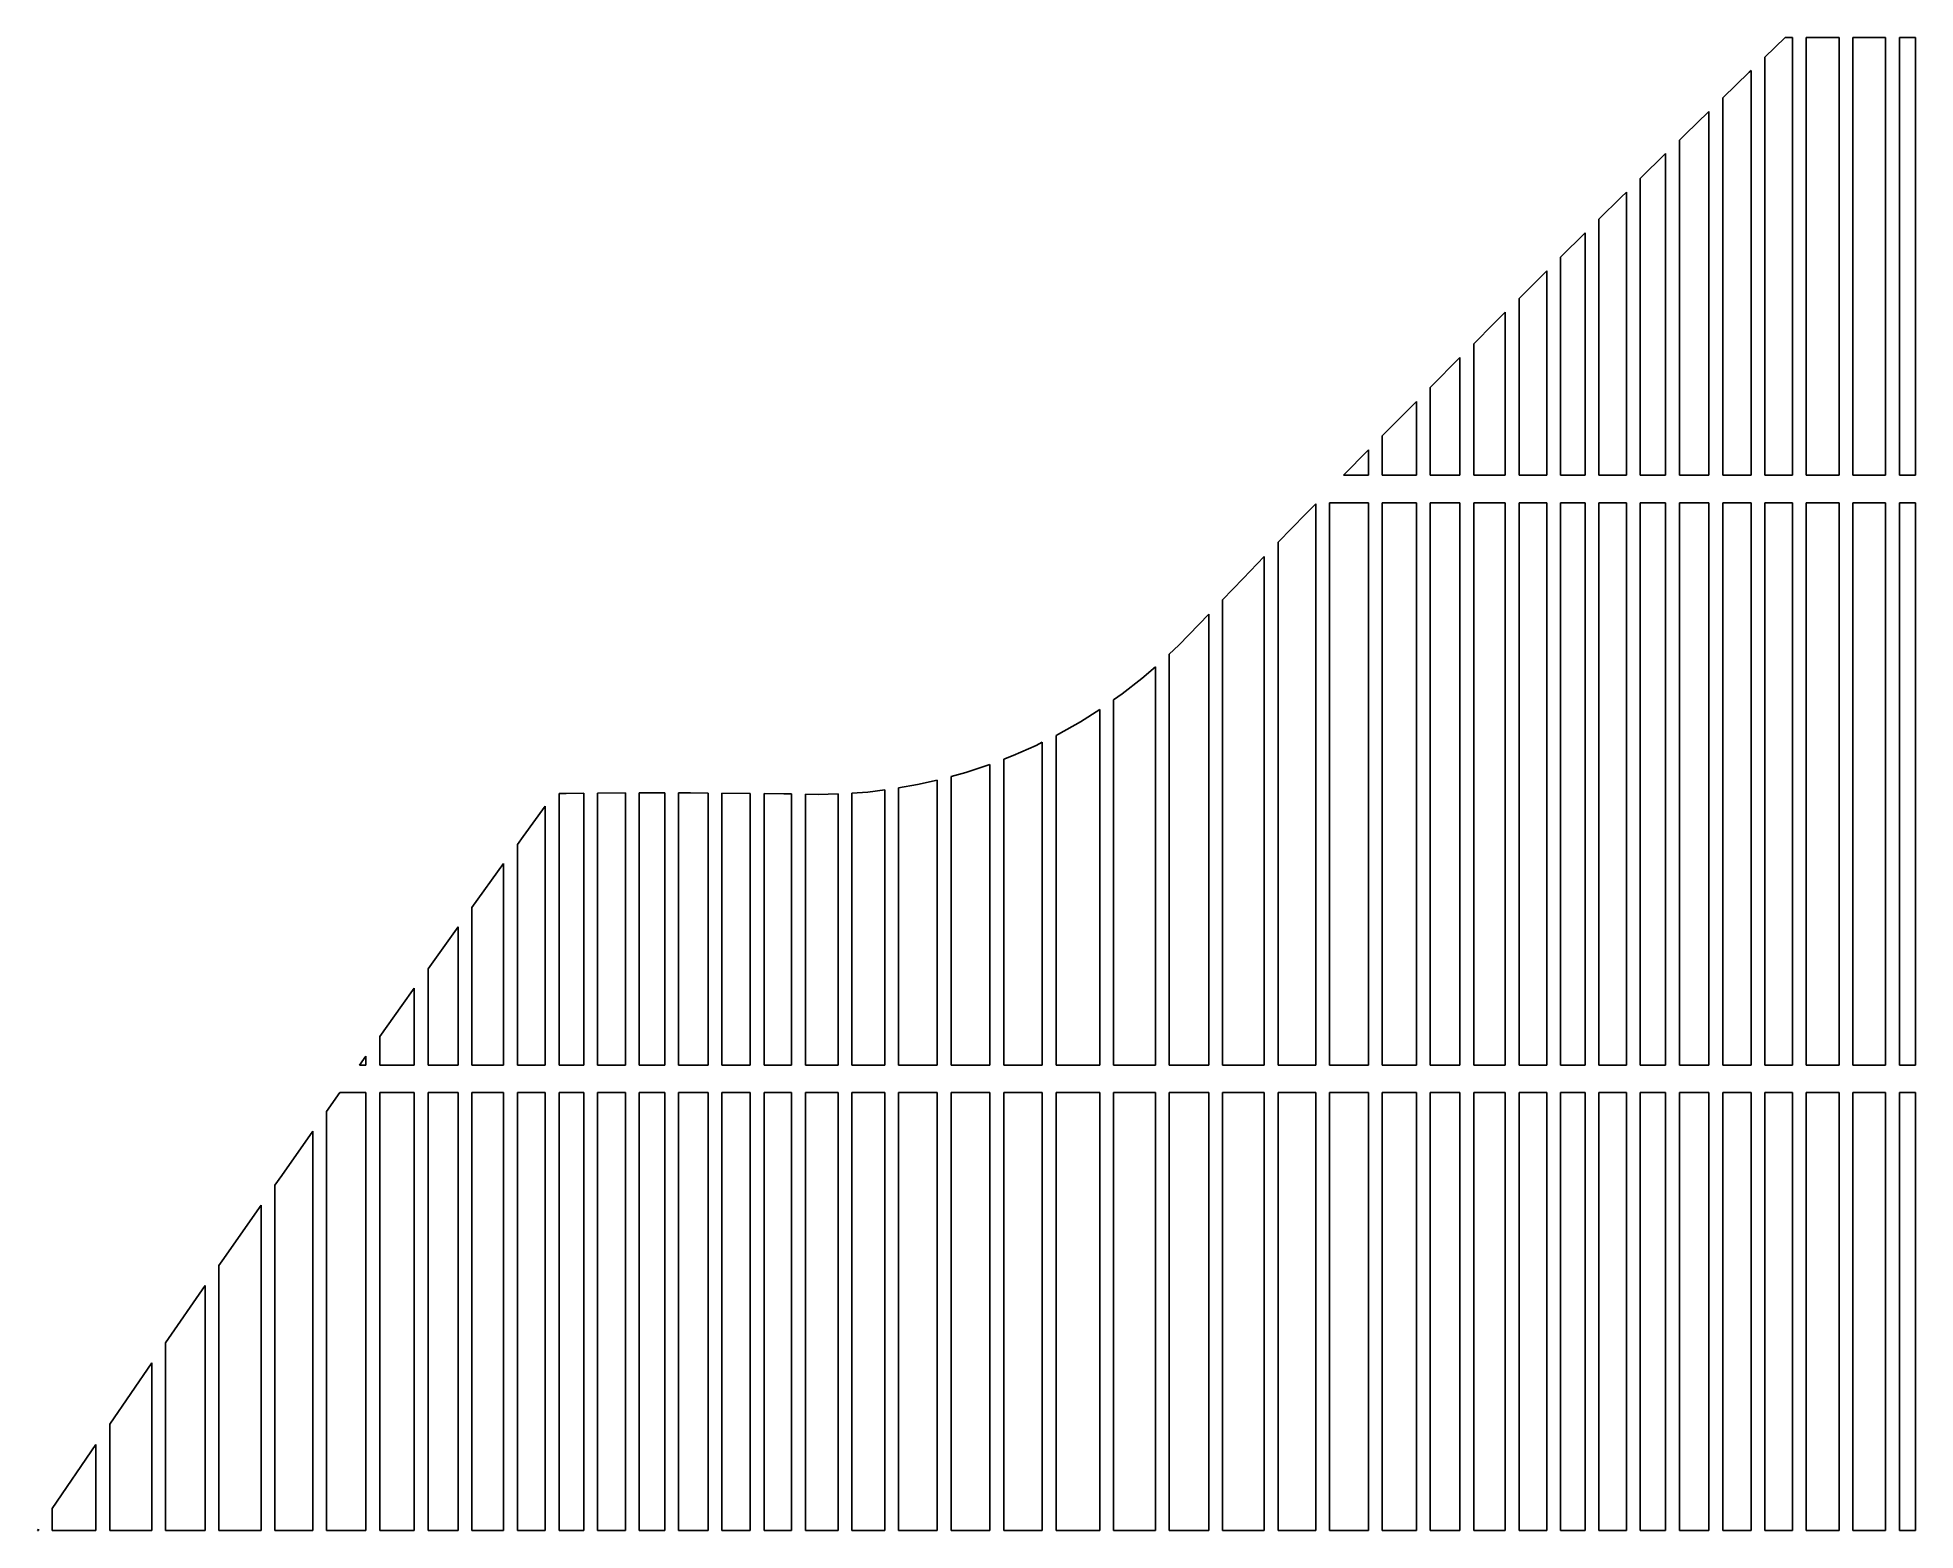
# Model space of a CAD drawing. Header units: metres. Extents: x 25 to 297, y 20 to 236.
import ezdxf

# ---------------------------------------------------------------- set-up
doc = ezdxf.new("R2010")
doc.units = ezdxf.units.M

msp = doc.modelspace()

# ---------------------------------------------------------------- linework, layer by layer
for p, q in [((277.889, 236.184), (274.948, 233.347)), ((278.932, 236.184), (277.889, 236.184)), ((278.932, 172.79), (278.932, 236.184)), ((285.687, 236.184), (280.932, 236.184)), ((280.932, 236.184), (280.932, 172.79)), ((285.687, 172.79), (285.687, 236.184)), ((292.438, 236.184), (287.687, 236.184)), ((287.687, 236.184), (287.687, 172.79)), ((292.438, 172.79), (292.438, 236.184)), ((296.756, 236.184), (294.438, 236.184)), ((294.438, 236.184), (294.438, 172.79)), ((296.756, 172.79), (296.756, 236.184)), ((272.677, 231.156), (268.852, 227.437)), ((272.948, 231.418), (272.677, 231.156)), ((272.948, 172.79), (272.948, 231.418)), ((274.948, 233.347), (274.948, 172.79)), ((268.852, 227.437), (268.852, 172.79)), ((266.852, 225.492), (263.389, 222.125)), ((266.852, 172.79), (266.852, 225.492)), ((263.389, 222.125), (262.585, 221.337)), ((262.585, 221.337), (262.585, 172.79)), ((260.585, 219.376), (256.906, 215.77)), ((260.585, 172.79), (260.585, 219.376)), ((256.906, 215.77), (256.906, 172.79)), ((254.132, 213.051), (250.906, 209.864)), ((254.906, 213.81), (254.132, 213.051)), ((254.906, 172.79), (254.906, 213.81)), ((250.906, 209.864), (250.906, 172.79)), ((248.906, 207.888), (245.359, 204.383)), ((248.906, 172.79), (248.906, 207.888)), ((245.359, 204.383), (245.359, 172.79)), ((243.359, 202.394), (239.35, 198.401)), ((243.359, 172.79), (243.359, 202.394)), ((237.35, 196.409), (235.737, 194.803)), ((237.35, 172.79), (237.35, 196.409)), ((239.35, 198.401), (239.35, 172.79)), ((235.737, 194.803), (232.798, 191.852)), ((232.798, 191.852), (232.798, 172.79)), ((230.798, 189.844), (226.596, 185.625)), ((230.798, 172.79), (230.798, 189.844)), ((226.596, 185.625), (226.5, 185.528)), ((226.5, 185.528), (226.5, 172.79)), ((224.5, 183.504), (219.552, 178.496)), ((224.5, 172.79), (224.5, 183.504)), ((219.552, 178.496), (219.552, 172.79)), ((217.491, 176.411), (213.942, 172.79)), ((217.552, 176.472), (217.491, 176.411)), ((217.552, 172.79), (217.552, 176.472)), ((213.942, 172.79), (217.552, 172.79)), ((219.552, 172.79), (224.5, 172.79)), ((226.5, 172.79), (230.798, 172.79)), ((232.798, 172.79), (237.35, 172.79)), ((239.35, 172.79), (243.359, 172.79)), ((245.359, 172.79), (248.906, 172.79)), ((250.906, 172.79), (254.906, 172.79)), ((256.906, 172.79), (260.585, 172.79)), ((262.585, 172.79), (266.852, 172.79)), ((268.852, 172.79), (272.948, 172.79)), ((274.948, 172.79), (278.932, 172.79)), ((280.932, 172.79), (285.687, 172.79)), ((287.687, 172.79), (292.438, 172.79)), ((294.438, 172.79), (296.756, 172.79)), ((209.915, 168.681), (208.421, 167.157)), ((209.915, 87.3948), (209.915, 168.681)), ((217.552, 168.79), (211.915, 168.79)), ((211.915, 168.79), (211.915, 87.3948)), ((217.552, 87.3948), (217.552, 168.79)), ((224.5, 168.79), (219.552, 168.79)), ((219.552, 168.79), (219.552, 87.3948)), ((224.5, 87.3948), (224.5, 168.79)), ((230.798, 168.79), (226.5, 168.79)), ((226.5, 168.79), (226.5, 87.3948)), ((230.798, 87.3948), (230.798, 168.79)), ((237.35, 168.79), (232.798, 168.79)), ((232.798, 168.79), (232.798, 87.3948)), ((237.35, 87.3948), (237.35, 168.79)), ((243.359, 168.79), (239.35, 168.79)), ((239.35, 168.79), (239.35, 87.3948)), ((243.359, 87.3948), (243.359, 168.79)), ((248.906, 168.79), (245.359, 168.79)), ((245.359, 168.79), (245.359, 87.3948)), ((248.906, 87.3948), (248.906, 168.79)), ((254.906, 168.79), (250.906, 168.79)), ((250.906, 168.79), (250.906, 87.3948)), ((254.906, 87.3948), (254.906, 168.79)), ((260.585, 168.79), (256.906, 168.79)), ((256.906, 168.79), (256.906, 87.3948)), ((260.585, 87.3948), (260.585, 168.79)), ((266.852, 168.79), (262.585, 168.79)), ((262.585, 168.79), (262.585, 87.3948)), ((266.852, 87.3948), (266.852, 168.79)), ((272.948, 168.79), (268.852, 168.79)), ((268.852, 168.79), (268.852, 87.3948)), ((272.948, 87.3948), (272.948, 168.79)), ((278.932, 168.79), (274.948, 168.79)), ((274.948, 168.79), (274.948, 87.3948)), ((278.932, 87.3948), (278.932, 168.79)), ((285.687, 168.79), (280.932, 168.79)), ((280.932, 168.79), (280.932, 87.3948)), ((285.687, 87.3948), (285.687, 168.79)), ((292.438, 168.79), (287.687, 168.79)), ((287.687, 168.79), (287.687, 87.3948)), ((292.438, 87.3948), (292.438, 168.79)), ((296.756, 168.79), (294.438, 168.79)), ((294.438, 168.79), (294.438, 87.3948)), ((296.756, 87.3948), (296.756, 168.79)), ((208.421, 167.157), (204.466, 163.09)), ((202.466, 161.033), (199.39, 157.87)), ((202.466, 87.3948), (202.466, 161.033)), ((204.466, 163.09), (204.466, 87.3948)), ((199.39, 157.87), (196.412, 154.782)), ((194.412, 152.709), (190.07, 148.208)), ((194.412, 87.3948), (194.412, 152.709)), ((196.412, 154.782), (196.412, 87.3948)), ((190.07, 148.208), (188.707, 146.91)), ((188.707, 146.91), (188.707, 87.3948)), ((186.707, 145.076), (184.736, 143.376)), ((186.707, 87.3948), (186.707, 145.076)), ((184.736, 143.376), (181.872, 141.141)), ((178.629, 138.876), (175.834, 137.106)), ((178.629, 87.3948), (178.629, 138.876)), ((181.872, 141.141), (180.629, 140.265)), ((180.629, 140.265), (180.629, 87.3948)), ((175.834, 137.106), (172.673, 135.315)), ((169.429, 133.682), (166.108, 132.21)), ((170.32, 134.131), (169.429, 133.682)), ((170.32, 87.3948), (170.32, 134.131)), ((172.673, 135.315), (172.32, 135.138)), ((172.32, 135.138), (172.32, 87.3948)), ((162.719, 130.903), (159.27, 129.764)), ((162.729, 130.907), (162.719, 130.903)), ((162.729, 87.3948), (162.729, 130.907)), ((166.108, 132.21), (164.729, 131.678)), ((164.729, 131.678), (164.729, 87.3948)), ((152.225, 127.999), (149.511, 127.528)), ((155.107, 128.646), (152.225, 127.999)), ((155.107, 87.3948), (155.107, 128.646)), ((159.27, 129.764), (157.107, 129.165)), ((157.107, 129.165), (157.107, 87.3948)), ((101.351, 126.731), (100.353, 126.717)), ((100.353, 126.717), (100.353, 87.3948)), ((103.927, 126.757), (101.351, 126.731)), ((103.927, 87.3948), (103.927, 126.757)), ((109.948, 126.801), (105.927, 126.777)), ((105.927, 126.777), (105.927, 87.3948)), ((109.948, 87.3948), (109.948, 126.801)), ((114.862, 126.812), (111.948, 126.806)), ((111.948, 126.806), (111.948, 87.3948)), ((115.642, 126.811), (114.862, 126.812)), ((115.642, 87.3948), (115.642, 126.811)), ((119.367, 126.803), (117.642, 126.807)), ((117.642, 126.807), (117.642, 87.3948)), ((121.92, 126.788), (119.367, 126.803)), ((121.92, 87.3948), (121.92, 126.788)), ((128.022, 126.735), (123.92, 126.776)), ((123.92, 126.776), (123.92, 87.3948)), ((128.022, 87.3948), (128.022, 126.735)), ((132.883, 126.668), (130.022, 126.708)), ((130.022, 126.708), (130.022, 87.3948)), ((134.008, 126.648), (132.883, 126.668)), ((134.008, 87.3948), (134.008, 126.648)), ((137.852, 126.578), (136.008, 126.612)), ((136.008, 126.612), (136.008, 87.3948)), ((140.762, 126.65), (137.852, 126.578)), ((140.762, 87.3948), (140.762, 126.65)), ((145.041, 126.933), (142.762, 126.765)), ((142.762, 126.765), (142.762, 87.3948)), ((147.511, 127.238), (145.041, 126.933)), ((147.511, 87.3948), (147.511, 127.238)), ((149.511, 127.528), (149.511, 87.3948)), ((98.353, 124.901), (95.1316, 120.473)), ((98.353, 87.3948), (98.353, 124.901)), ((95.1316, 120.473), (94.311, 119.335)), ((94.311, 119.335), (94.311, 87.3948)), ((92.311, 116.562), (87.72, 110.197)), ((92.311, 87.3948), (92.311, 116.562)), ((87.72, 110.197), (87.72, 87.3948)), ((85.72, 107.417), (81.375, 101.342)), ((85.72, 87.3948), (85.72, 107.417)), ((81.375, 101.342), (81.375, 87.3948)), ((79.375, 98.5456), (77.5577, 96.0048)), ((79.375, 87.3948), (79.375, 98.5456)), ((77.5577, 96.0048), (74.377, 91.5197)), ((74.377, 91.5197), (74.377, 87.3948)), ((72.377, 88.6996), (71.4517, 87.3948)), ((71.4517, 87.3948), (72.377, 87.3948)), ((72.377, 87.3948), (72.377, 88.6996)), ((74.377, 87.3948), (79.375, 87.3948)), ((81.375, 87.3948), (85.72, 87.3948)), ((87.72, 87.3948), (92.311, 87.3948)), ((94.311, 87.3948), (98.353, 87.3948)), ((100.353, 87.3948), (103.927, 87.3948)), ((105.927, 87.3948), (109.948, 87.3948)), ((111.948, 87.3948), (115.642, 87.3948)), ((117.642, 87.3948), (121.92, 87.3948)), ((123.92, 87.3948), (128.022, 87.3948)), ((130.022, 87.3948), (134.008, 87.3948)), ((136.008, 87.3948), (140.762, 87.3948)), ((142.762, 87.3948), (147.511, 87.3948)), ((149.511, 87.3948), (155.107, 87.3948)), ((157.107, 87.3948), (162.729, 87.3948)), ((164.729, 87.3948), (170.32, 87.3948)), ((172.32, 87.3948), (178.629, 87.3948)), ((180.629, 87.3948), (186.707, 87.3948)), ((188.707, 87.3948), (194.412, 87.3948)), ((196.412, 87.3948), (202.466, 87.3948)), ((204.466, 87.3948), (209.915, 87.3948)), ((211.915, 87.3948), (217.552, 87.3948)), ((219.552, 87.3948), (224.5, 87.3948)), ((226.5, 87.3948), (230.798, 87.3948)), ((232.798, 87.3948), (237.35, 87.3948)), ((239.35, 87.3948), (243.359, 87.3948)), ((245.359, 87.3948), (248.906, 87.3948)), ((250.906, 87.3948), (254.906, 87.3948)), ((256.906, 87.3948), (260.585, 87.3948)), ((262.585, 87.3948), (266.852, 87.3948)), ((268.852, 87.3948), (272.948, 87.3948)), ((274.948, 87.3948), (278.932, 87.3948)), ((280.932, 87.3948), (285.687, 87.3948)), ((287.687, 87.3948), (292.438, 87.3948)), ((294.438, 87.3948), (296.756, 87.3948)), ((68.6169, 83.3948), (66.689, 80.6532)), ((72.377, 83.3948), (68.6169, 83.3948)), ((72.377, 20), (72.377, 83.3948)), ((79.375, 83.3948), (74.377, 83.3948)), ((74.377, 83.3948), (74.377, 20)), ((79.375, 20), (79.375, 83.3948)), ((85.72, 83.3948), (81.375, 83.3948)), ((81.375, 83.3948), (81.375, 20)), ((85.72, 20), (85.72, 83.3948)), ((92.311, 83.3948), (87.72, 83.3948)), ((87.72, 83.3948), (87.72, 20)), ((92.311, 20), (92.311, 83.3948)), ((98.353, 83.3948), (94.311, 83.3948)), ((94.311, 83.3948), (94.311, 20)), ((98.353, 20), (98.353, 83.3948)), ((103.927, 83.3948), (100.353, 83.3948)), ((100.353, 83.3948), (100.353, 20)), ((103.927, 20), (103.927, 83.3948)), ((109.948, 83.3948), (105.927, 83.3948)), ((105.927, 83.3948), (105.927, 20)), ((109.948, 20), (109.948, 83.3948)), ((115.642, 83.3948), (111.948, 83.3948)), ((111.948, 83.3948), (111.948, 20)), ((115.642, 20), (115.642, 83.3948)), ((121.92, 83.3948), (117.642, 83.3948)), ((117.642, 83.3948), (117.642, 20)), ((121.92, 20), (121.92, 83.3948)), ((128.022, 83.3948), (123.92, 83.3948)), ((123.92, 83.3948), (123.92, 20)), ((128.022, 20), (128.022, 83.3948)), ((134.008, 83.3948), (130.022, 83.3948)), ((130.022, 83.3948), (130.022, 20)), ((134.008, 20), (134.008, 83.3948)), ((140.762, 83.3948), (136.008, 83.3948)), ((136.008, 83.3948), (136.008, 20)), ((140.762, 20), (140.762, 83.3948)), ((147.511, 83.3948), (142.762, 83.3948)), ((142.762, 83.3948), (142.762, 20)), ((147.511, 20), (147.511, 83.3948)), ((155.107, 83.3948), (149.511, 83.3948)), ((149.511, 83.3948), (149.511, 20)), ((155.107, 20), (155.107, 83.3948)), ((162.729, 83.3948), (157.107, 83.3948)), ((157.107, 83.3948), (157.107, 20)), ((162.729, 20), (162.729, 83.3948)), ((170.32, 83.3948), (164.729, 83.3948)), ((164.729, 83.3948), (164.729, 20)), ((170.32, 20), (170.32, 83.3948)), ((178.629, 83.3948), (172.32, 83.3948)), ((172.32, 83.3948), (172.32, 20)), ((178.629, 20), (178.629, 83.3948)), ((186.707, 83.3948), (180.629, 83.3948)), ((180.629, 83.3948), (180.629, 20)), ((186.707, 20), (186.707, 83.3948)), ((194.412, 83.3948), (188.707, 83.3948)), ((188.707, 83.3948), (188.707, 20)), ((194.412, 20), (194.412, 83.3948)), ((202.466, 83.3948), (196.412, 83.3948)), ((196.412, 83.3948), (196.412, 20)), ((202.466, 20), (202.466, 83.3948)), ((209.915, 83.3948), (204.466, 83.3948)), ((204.466, 83.3948), (204.466, 20)), ((209.915, 20), (209.915, 83.3948)), ((217.552, 83.3948), (211.915, 83.3948)), ((211.915, 83.3948), (211.915, 20)), ((217.552, 20), (217.552, 83.3948)), ((224.5, 83.3948), (219.552, 83.3948)), ((219.552, 83.3948), (219.552, 20)), ((224.5, 20), (224.5, 83.3948)), ((230.798, 83.3948), (226.5, 83.3948)), ((226.5, 83.3948), (226.5, 20)), ((230.798, 20), (230.798, 83.3948)), ((237.35, 83.3948), (232.798, 83.3948)), ((232.798, 83.3948), (232.798, 20)), ((237.35, 20), (237.35, 83.3948)), ((243.359, 83.3948), (239.35, 83.3948)), ((239.35, 83.3948), (239.35, 20)), ((243.359, 20), (243.359, 83.3948)), ((248.906, 83.3948), (245.359, 83.3948)), ((245.359, 83.3948), (245.359, 20)), ((248.906, 20), (248.906, 83.3948)), ((254.906, 83.3948), (250.906, 83.3948)), ((250.906, 83.3948), (250.906, 20)), ((254.906, 20), (254.906, 83.3948)), ((260.585, 83.3948), (256.906, 83.3948)), ((256.906, 83.3948), (256.906, 20)), ((260.585, 20), (260.585, 83.3948)), ((266.852, 83.3948), (262.585, 83.3948)), ((262.585, 83.3948), (262.585, 20)), ((266.852, 20), (266.852, 83.3948)), ((272.948, 83.3948), (268.852, 83.3948)), ((268.852, 83.3948), (268.852, 20)), ((272.948, 20), (272.948, 83.3948)), ((278.932, 83.3948), (274.948, 83.3948)), ((274.948, 83.3948), (274.948, 20)), ((278.932, 20), (278.932, 83.3948)), ((285.687, 83.3948), (280.932, 83.3948)), ((280.932, 83.3948), (280.932, 20)), ((285.687, 20), (285.687, 83.3948)), ((292.438, 83.3948), (287.687, 83.3948)), ((287.687, 83.3948), (287.687, 20)), ((292.438, 20), (292.438, 83.3948)), ((296.756, 83.3948), (294.438, 83.3948)), ((294.438, 83.3948), (294.438, 20)), ((296.756, 20), (296.756, 83.3948)), ((66.689, 80.6532), (66.689, 20)), ((64.689, 77.809), (60.1809, 71.3981)), ((64.689, 20), (64.689, 77.809)), ((60.1809, 71.3981), (59.192, 69.9798)), ((59.192, 69.9798), (59.192, 20)), ((57.192, 67.1113), (51.5673, 59.0441)), ((57.192, 20), (57.192, 67.1113)), ((51.5673, 59.0441), (51.097, 58.3638)), ((51.097, 58.3638), (51.097, 20)), ((49.097, 55.4707), (43.362, 47.1748)), ((49.097, 20), (49.097, 55.4707)), ((43.362, 47.1748), (43.362, 20)), ((41.362, 44.2613), (35.269, 35.3717)), ((41.362, 20), (41.362, 44.2613)), ((35.269, 35.3717), (35.269, 20)), ((33.269, 32.4384), (26.96, 23.1543)), ((33.269, 20), (33.269, 32.4384)), ((26.96, 23.1543), (26.96, 20)), ((24.96, 20.1976), (24.8268, 20)), ((24.8268, 20), (24.96, 20)), ((24.96, 20), (24.96, 20.1976)), ((26.96, 20), (33.269, 20)), ((35.269, 20), (41.362, 20)), ((43.362, 20), (49.097, 20)), ((51.097, 20), (57.192, 20)), ((59.192, 20), (64.689, 20)), ((66.689, 20), (72.377, 20)), ((74.377, 20), (79.375, 20)), ((81.375, 20), (85.72, 20)), ((87.72, 20), (92.311, 20)), ((94.311, 20), (98.353, 20)), ((100.353, 20), (103.927, 20)), ((105.927, 20), (109.948, 20)), ((111.948, 20), (115.642, 20)), ((117.642, 20), (121.92, 20)), ((123.92, 20), (128.022, 20)), ((130.022, 20), (134.008, 20)), ((136.008, 20), (140.762, 20)), ((142.762, 20), (147.511, 20)), ((149.511, 20), (155.107, 20)), ((157.107, 20), (162.729, 20)), ((164.729, 20), (170.32, 20)), ((172.32, 20), (178.629, 20)), ((180.629, 20), (186.707, 20)), ((188.707, 20), (194.412, 20)), ((196.412, 20), (202.466, 20)), ((204.466, 20), (209.915, 20)), ((211.915, 20), (217.552, 20)), ((219.552, 20), (224.5, 20)), ((226.5, 20), (230.798, 20)), ((232.798, 20), (237.35, 20)), ((239.35, 20), (243.359, 20)), ((245.359, 20), (248.906, 20)), ((250.906, 20), (254.906, 20)), ((256.906, 20), (260.585, 20)), ((262.585, 20), (266.852, 20)), ((268.852, 20), (272.948, 20)), ((274.948, 20), (278.932, 20)), ((280.932, 20), (285.687, 20)), ((287.687, 20), (292.438, 20)), ((294.438, 20), (296.756, 20))]:
    msp.add_line(p, q)

doc.saveas('drawing.dxf')
